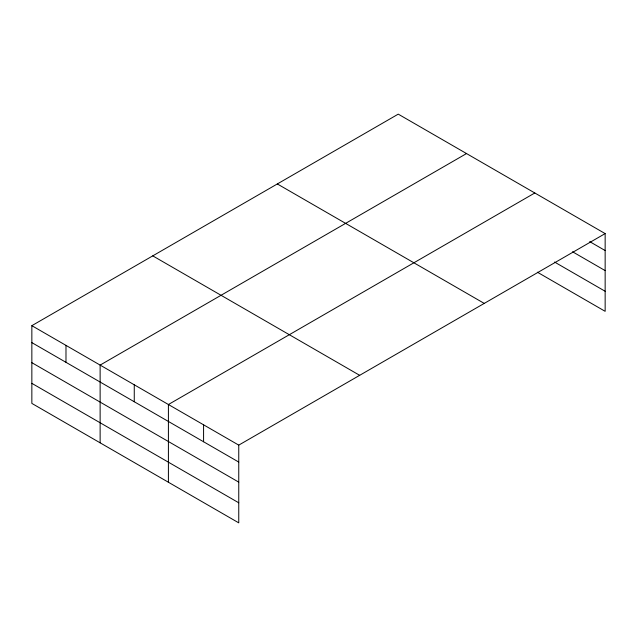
<?xml version="1.0" encoding="UTF-8"?>
<svg xmlns="http://www.w3.org/2000/svg" width="637" height="637" viewBox="0 0 637 637"><rect width="100%" height="100%" fill="white"/><g stroke="black" fill="none" stroke-linecap="round" stroke-linejoin="round"><path stroke-width="0.96" d="M605.15 233.596L398.244 114.142L31.85 325.674L31.85 403.404L238.756 522.858L238.756 445.128L605.15 233.596L605.15 311.326L537.373 272.198M466.523 153.557L100.128 365.097L100.128 442.826M534.801 192.979L168.407 404.519L168.407 482.249M589.711 241.622L605.15 250.54M572.552 251.774L605.15 270.598M554.532 262.038L605.15 291.268M277.334 183.95L484.239 303.403M152.761 255.867L359.666 375.32M31.85 325.674L238.756 445.128M31.85 342.618L238.756 462.072M31.85 362.676L238.756 482.137M31.85 383.347L238.756 502.8M203.577 424.823L203.577 441.767M134.264 384.804L134.264 401.748M65.985 345.389L65.985 362.326"/></g></svg>
